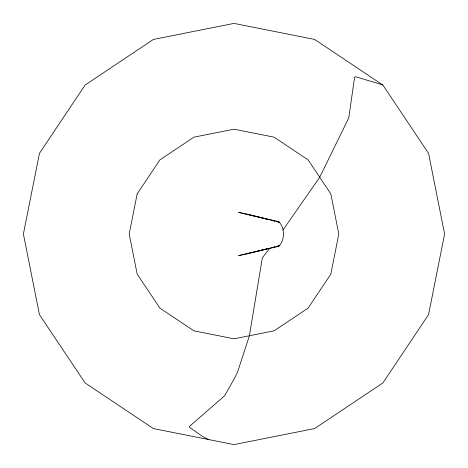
<?xml version="1.0" encoding="UTF-8"?>
<svg xmlns="http://www.w3.org/2000/svg" width="468" height="468" viewBox="0 0 468 468"><rect width="100%" height="100%" fill="white"/><g stroke="black" fill="none" stroke-linecap="round" stroke-linejoin="round"><path stroke-width="0.7" d="M283.064 229.887L319.708 177.249L347.484 120.516L348.83 117.556L354.621 77.021L355.569 76.746L382.508 84.813L382.707 85.293M269.387 248.66L262.337 257.827L249.409 335.743L237.498 372.218L234 379.215L224.505 395.875L189.312 426.518L189.569 427.337L202.831 436.656L208.664 439.563M246.525 254.007L275.131 246.852M276.529 246.501L279.32 245.805C284.866 239.47 284.866 228.53 279.32 222.195L276.764 221.224L238.61 212.343L268.79 219.644M268.79 248.356L238.61 255.657L276.764 246.776L279.32 245.805L277.214 246.314M272.3 247.502L275.108 246.823M272.3 220.498L275.108 221.177M277.214 221.686L279.32 222.195L276.529 221.499M246.525 213.993L275.131 221.148M382.508 84.813L314.595 39.429L234 23.4L153.405 39.429L85.082 85.082L39.429 153.405L23.4 234L39.429 314.595L85.082 382.918L153.405 428.571L234 444.6L314.595 428.571L382.918 382.918L428.571 314.595L444.6 234L428.571 153.405L382.918 85.082M137.171 193.892L129.191 234L137.171 274.108L159.892 308.108L193.892 330.829L234 338.809L274.108 330.829L308.108 308.108L330.829 274.108L338.809 234L330.829 193.892L308.108 159.892L274.108 137.171L234 129.191L193.892 137.171L159.892 159.892L137.171 193.892"/></g></svg>
